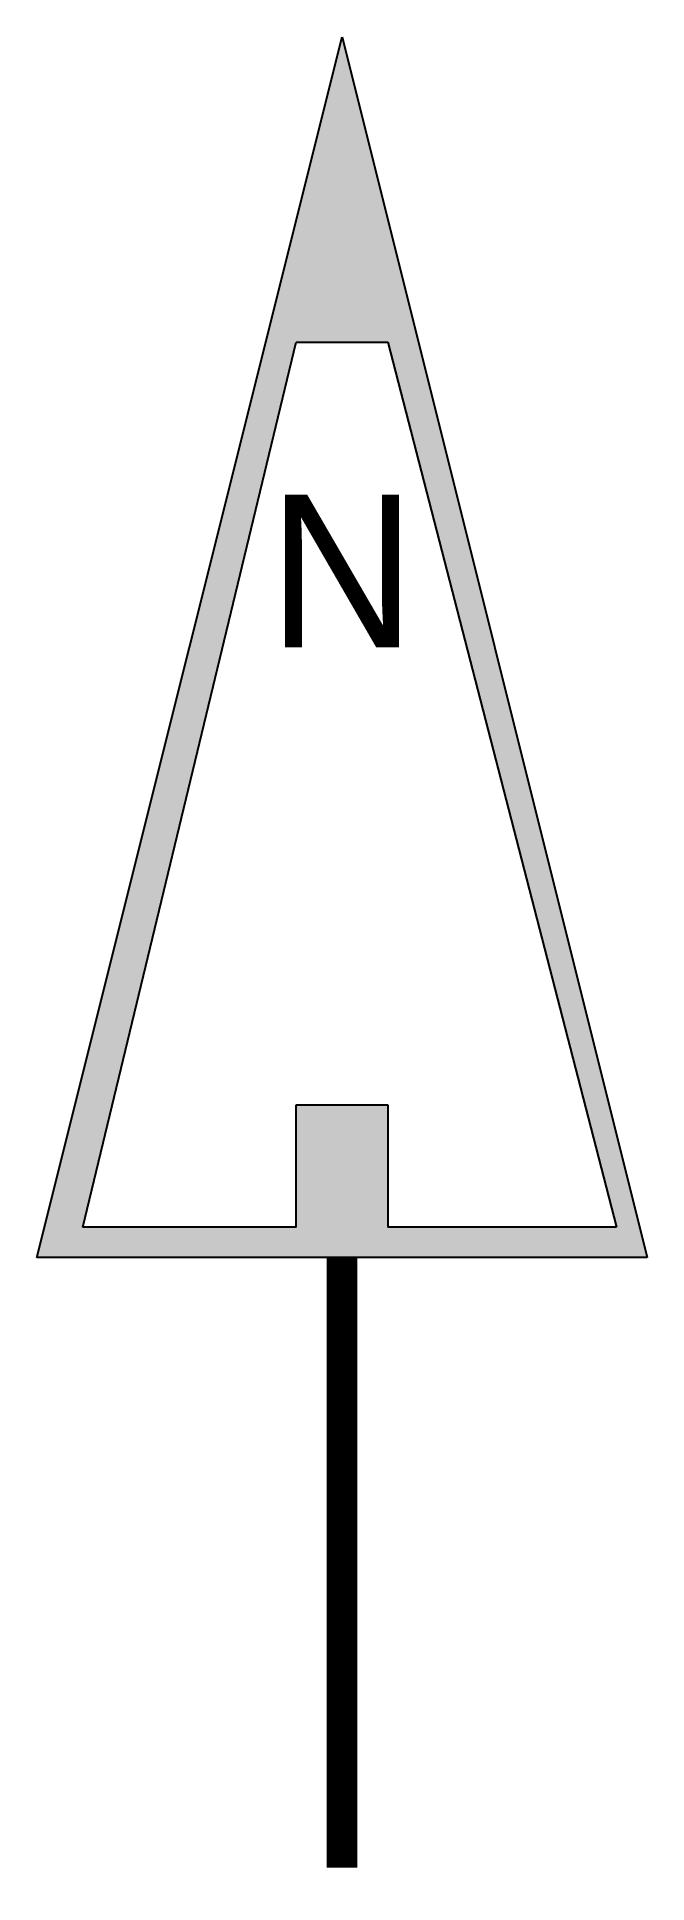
# Model space of a CAD drawing. Extents: x -50 to 50, y -150 to 152.
import ezdxf
from ezdxf.enums import TextEntityAlignment as Align

# ---------------------------------------------------------------- set-up
doc = ezdxf.new("R2010")
doc.units = 0
doc.header["$LTSCALE"] = 25
doc.header["$MEASUREMENT"] = 0
doc.layers.get('0').update_dxf_attribs({"linetype": 'CONTINUOUS'})

msp = doc.modelspace()

# ---------------------------------------------------------------- linework, layer by layer
at = {"color": 0, "linetype": 'ByBlock'}
for p, q in [((-50, -47.5), (0, 152.5)), ((0, 152.5), (50, -47.5)), ((-42.5, -42.5), (-7.5, 102.5)), ((-7.5, 102.5), (7.5, 102.5)), ((7.5, 102.5), (45, -42.5)), ((-7.5, -22.5), (7.5, -22.5)), ((-7.5, -42.5), (-7.5, -22.5)), ((7.5, -22.5), (7.5, -42.5)), ((-7.5, -42.5), (-42.5, -42.5)), ((45, -42.5), (7.5, -42.5)), ((50, -47.5), (-50, -47.5))]:
    msp.add_line(p, q, dxfattribs=at)
at = {"color": 0, "linetype": 'ByBlock', "const_width": 5}
msp.add_lwpolyline([(0, -47.5), (0, -147.5)], dxfattribs=at)
at = {"color": 0, "linetype": 'ByBlock'}
for points in [[(0, 152.5), (-12.5, 102.5), (12.5, 102.5)], [(-12.5, 102.5), (-7.5, 102.5), (-50, -47.5), (-42.5, -42.5)], [(7.5, 102.5), (12.5, 102.5), (45, -42.5), (50, -47.5)], [(7.5, -22.5), (7.5, -47.5), (-7.5, -47.5)], [(-7.5, -22.5), (7.5, -22.5), (-7.5, -47.5)], [(-50, -47.5), (-42.5, -42.5), (-2.5, -47.5)], [(-42.5, -42.5), (-7.5, -42.5), (-7.5, -47.5)], [(50, -47.5), (45, -42.5), (7.5, -47.5), (7.5, -42.5)]]:
    msp.add_solid(points, dxfattribs=at)

# ---------------------------------------------------------------- texts
msp.add_text('N', height=25, dxfattribs=at).set_placement((0, 52.5), align=Align.CENTER)

doc.saveas('drawing.dxf')
